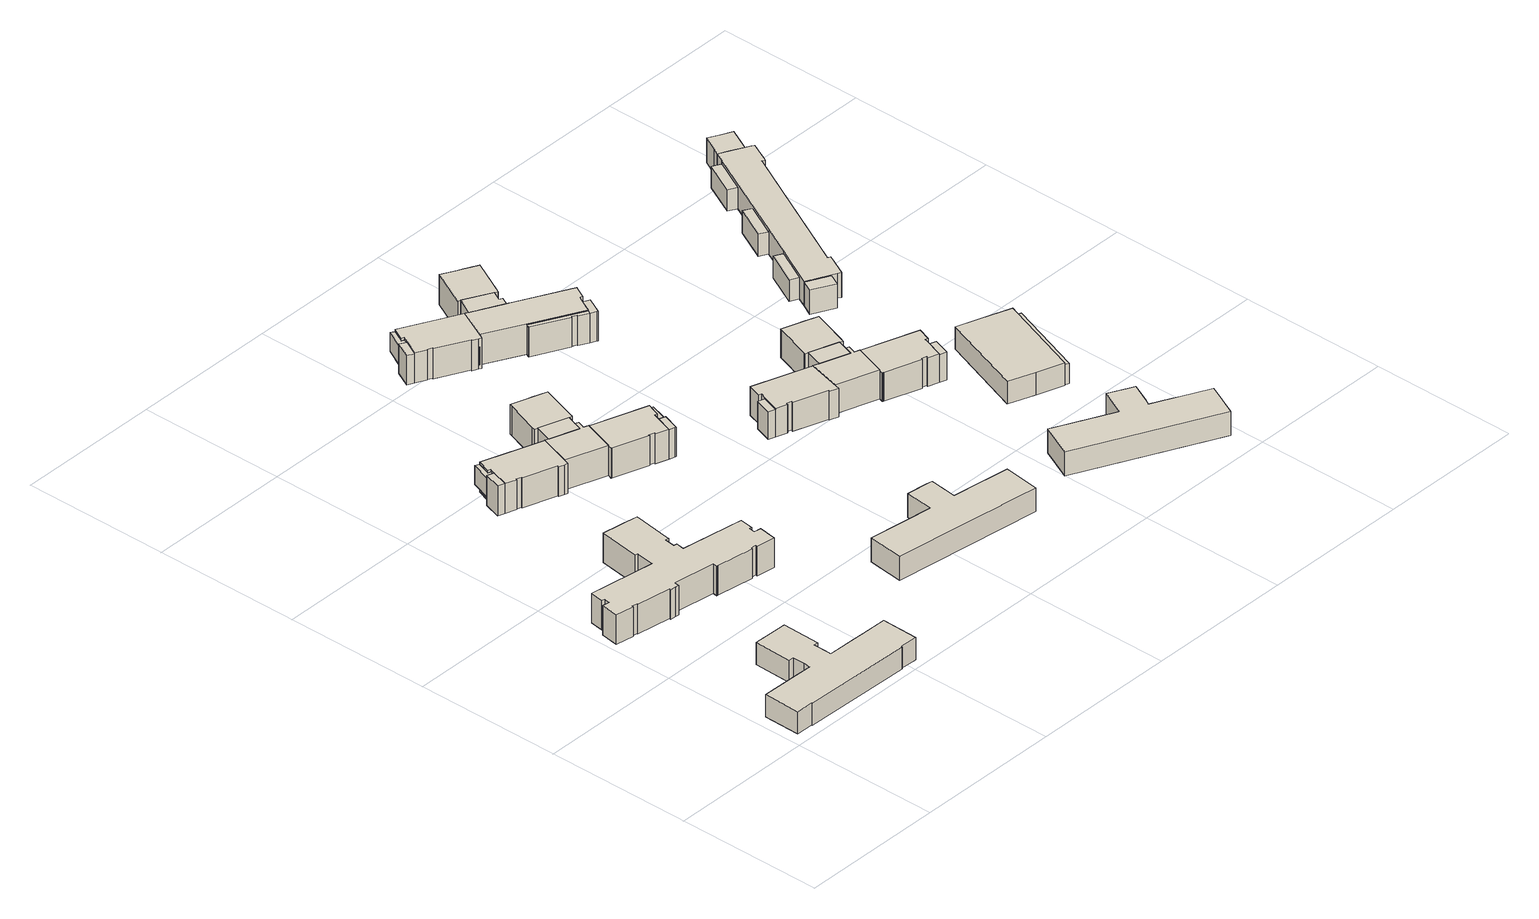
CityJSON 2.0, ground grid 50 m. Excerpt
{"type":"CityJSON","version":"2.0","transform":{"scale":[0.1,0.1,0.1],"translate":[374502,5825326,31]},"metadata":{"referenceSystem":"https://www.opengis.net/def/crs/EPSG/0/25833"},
"CityObjects":{
"building1":{"type":"Building","attributes":{"Gemeindeschluessel":"11000005","BezugspunktDach":"2200","function":"31001_9998","measuredHeight":7.76,"storeysAboveGround":2},"address":[{"country":"Germany","locality":"Berlin","thoroughfareNumber":"27 (25)","thoroughfareName":"Griesingerstraße"}],"geometry":[{"type":"Solid","lod":"1","boundaries":[[[[0,1,2,3,4,5,6,7,8,9,10,11,12,13,14,15,16,17,18,19,20,21,22]],[[23,24,25,26,27,28,29,30,31,32,33,34,35,36,37,38,39,40,41,42,43,44,45]],[[23,45,22,21]],[[24,23,21,20]],[[25,24,20,19]],[[26,25,19,18]],[[27,26,18,17]],[[28,27,17,16]],[[29,28,16,15]],[[30,29,15,14]],[[31,30,14,13]],[[32,31,13,12]],[[33,32,12,11]],[[34,33,11,10]],[[35,34,10,9]],[[36,35,9,8]],[[37,36,8,7]],[[38,37,7,6]],[[39,38,6,5]],[[40,39,5,4]],[[41,40,4,3]],[[42,41,3,2]],[[43,42,2,1]],[[44,43,1,0]],[[45,44,0,22]]]]}]},
"building2":{"type":"Building","attributes":{"Gemeindeschluessel":"11000005","BezugspunktDach":"2200","function":"31001_9998","measuredHeight":10.39,"storeysAboveGround":2},"address":[{"country":"Germany","locality":"Berlin","thoroughfareNumber":"27 (18)","thoroughfareName":"Griesingerstraße"}],"geometry":[{"type":"Solid","lod":"1","boundaries":[[[[46,47,48,49,50,51,52,53,54,55,56,57,58,59,60,61,62,63,64,65,66,67,68,69,70,71,72,73,74,75,76,77,78,79,80,81,82,83,84,85,86,87]],[[88,89,90,91,92,93,94,95,96,97,98,99,100,101,102,103,104,105,106,107,108,109,110,111,112,113,114,115,116,117,118,119,120,121,122,123,124,125,126,127,128,129]],[[88,129,87,86]],[[89,88,86,85]],[[90,89,85,84]],[[91,90,84,83]],[[92,91,83,82]],[[93,92,82,81]],[[94,93,81,80]],[[95,94,80,79]],[[96,95,79,78]],[[97,96,78,77]],[[98,97,77,76]],[[99,98,76,75]],[[100,99,75,74]],[[101,100,74,73]],[[102,101,73,72]],[[103,102,72,71]],[[104,103,71,70]],[[105,104,70,69]],[[106,105,69,68]],[[107,106,68,67]],[[108,107,67,66]],[[109,108,66,65]],[[110,109,65,64]],[[111,110,64,63]],[[112,111,63,62]],[[113,112,62,61]],[[114,113,61,60]],[[115,114,60,59]],[[116,115,59,58]],[[117,116,58,57]],[[118,117,57,56]],[[119,118,56,55]],[[120,119,55,54]],[[121,120,54,53]],[[122,121,53,52]],[[123,122,52,51]],[[124,123,51,50]],[[125,124,50,49]],[[126,125,49,48]],[[127,126,48,47]],[[128,127,47,46]],[[129,128,46,87]]]]}]},
"building3":{"type":"Building","attributes":{"Gemeindeschluessel":"11000005","BezugspunktDach":"2200","function":"51009_1610","measuredHeight":3.27,"storeysAboveGround":0},"address":[{"country":"Germany","locality":"Berlin"}],"geometry":[{"type":"Solid","lod":"1","boundaries":[[[[130,131,132,133]],[[134,135,136,137]],[[134,137,133,132]],[[135,134,132,131]],[[136,135,131,130]],[[137,136,130,133]]]]}]},
"building4":{"type":"Building","attributes":{"Gemeindeschluessel":"11000005","BezugspunktDach":"2200","function":"51009_1610","measuredHeight":6.65,"storeysAboveGround":0},"address":[{"country":"Germany","locality":"Berlin"}],"geometry":[{"type":"Solid","lod":"1","boundaries":[[[[138,139,140,141,142,143,144]],[[145,146,147,148,149,150,151]],[[145,151,144,143]],[[146,145,143,142]],[[147,146,142,141]],[[148,147,141,140]],[[149,148,140,139]],[[150,149,139,138]],[[151,150,138,144]]]]}]},
"building5":{"type":"Building","attributes":{"Gemeindeschluessel":"11000005","function":"31001_9998"},"address":[{"country":"Germany","locality":"Berlin","thoroughfareNumber":"27 (17)","thoroughfareName":"Griesingerstraße"}],"children":["building5-1","building5-2","building5-3","building5-4","building5-5","building5-6","building5-7"]},
"building5-1":{"type":"BuildingPart","attributes":{"BezugspunktDach":"2200","measuredHeight":10.52,"storeysAboveGround":2},"parents":["building5"],"geometry":[{"type":"Solid","lod":"1","boundaries":[[[[152,153,154,155,156,157,158,159,160,161,162,163,164,165,166]],[[167,168,169,170,171,172,173,174,175,176,177,178,179,180,181]],[[168,167,165,164]],[[169,168,164,163]],[[170,169,163,162]],[[171,170,162,161]],[[173,172,160,159]],[[174,173,159,158]],[[175,174,158,157]],[[176,175,157,156]],[[177,176,156,155]],[[178,177,155,154]],[[179,178,154,153]],[[180,179,153,152]],[[181,180,152,166]],[[167,181,166,165]],[[171,161,160,172]]]]}]},
"building5-2":{"type":"BuildingPart","attributes":{"BezugspunktDach":"2200","measuredHeight":10.56,"storeysAboveGround":2},"parents":["building5"],"geometry":[{"type":"Solid","lod":"1","boundaries":[[[[182,183,184,185,186,187,188,189,190,191,192,193,194,195]],[[196,197,198,199,200,201,202,203,204,205,206,207,208,209]],[[196,209,195,194]],[[197,196,194,193]],[[198,197,193,192]],[[199,198,192,191]],[[200,199,191,190]],[[201,200,190,189]],[[202,201,189,188]],[[203,202,188,187]],[[204,203,187,186]],[[205,204,186,185]],[[206,205,185,184]],[[207,206,184,183]],[[209,208,182,195]],[[208,207,183,182]]]]}]},
"building5-3":{"type":"BuildingPart","attributes":{"BezugspunktDach":"2200","measuredHeight":10.6,"storeysAboveGround":2},"parents":["building5"],"geometry":[{"type":"MultiSurface","lod":"1","boundaries":[[[210,211,212,213,214]],[[208,207,215,216,217]],[[208,217,214,213]],[[183,182,208,213,212]],[[215,207,212,211]],[[207,208,182,183]],[[218,216,215,219,211,210]],[[220,217,216,210,214]]]}]},
"building5-4":{"type":"BuildingPart","attributes":{"BezugspunktDach":"2200","measuredHeight":10.53,"storeysAboveGround":2},"parents":["building5"],"geometry":[{"type":"MultiSurface","lod":"1","boundaries":[[[221,222,223,224,225,226,227,228,229,230,231,232,233]],[[234,235,236,237,238,239,240,241,242,243,244,245,246]],[[234,246,233,232]],[[236,235,231,230]],[[237,236,230,229]],[[238,237,229,228]],[[239,238,228,227]],[[240,247,248,249,227,226]],[[241,240,226,225]],[[242,241,225,224]],[[243,242,224,223]],[[244,243,223,222]],[[245,244,222,221]],[[246,245,221,233]],[[234,232,231,235]],[[239,249,248,247,240]]]}]},
"building5-5":{"type":"BuildingPart","attributes":{"BezugspunktDach":"2200","measuredHeight":10.62,"storeysAboveGround":2},"parents":["building5"],"geometry":[{"type":"MultiSurface","lod":"1","boundaries":[[[250,251,252,253,211,210,214,254,255,256]],[[171,257,217,216,215,258,259,235,234,172]],[[161,160,256,255]],[[257,171,255,254]],[[217,257,254,214]],[[214,217,214,210]],[[215,211,210,211]],[[258,215,211,253]],[[259,258,253,252]],[[235,259,252,251]],[[232,231,251,250]],[[172,234,250,256]],[[171,172,160,161]],[[216,217,214,210]],[[216,210,211,215]],[[234,235,231,232]]]}]},
"building5-6":{"type":"BuildingPart","attributes":{"BezugspunktDach":"2200","measuredHeight":10.31,"storeysAboveGround":2},"parents":["building5"],"geometry":[{"type":"MultiSurface","lod":"1","boundaries":[[[260,261,262,248,247]],[[239,263,264,265,240]],[[263,239,248,262]],[[264,263,262,261]],[[265,264,261,260]],[[240,265,260,247]],[[266,240,247,248,239]]]}]},
"building5-7":{"type":"BuildingPart","attributes":{"BezugspunktDach":"2200","measuredHeight":10.52,"storeysAboveGround":2},"parents":["building5"],"geometry":[{"type":"Solid","lod":"1","boundaries":[[[[166,165,267,268]],[[269,167,181,270]],[[269,270,268,267]],[[167,269,267,165]],[[270,181,166,268]],[[167,165,166,181]]]]}]},
"building6":{"type":"Building","attributes":{"Gemeindeschluessel":"11000005","BezugspunktDach":"2200","function":"51009_1610","measuredHeight":3.04,"storeysAboveGround":0},"address":[{"country":"Germany","locality":"Berlin"}],"geometry":[{"type":"Solid","lod":"1","boundaries":[[[[271,272,273,274]],[[275,276,277,278]],[[275,278,274,273]],[[276,275,273,272]],[[277,276,272,271]],[[278,277,271,274]]]]}]},
"building7":{"type":"Building","attributes":{"Gemeindeschluessel":"11000005","BezugspunktDach":"2200","function":"31001_9998","measuredHeight":8.4,"storeysAboveGround":2},"address":[{"country":"Germany","locality":"Berlin","thoroughfareNumber":"27 (19)","thoroughfareName":"Griesingerstraße"}],"geometry":[{"type":"Solid","lod":"1","boundaries":[[[[279,280,281,282,283,284,285,286,287,288,289,290,291]],[[292,293,294,295,296,297,298,299,300,301,302,303,304]],[[292,304,291,290]],[[293,292,290,289]],[[294,293,289,288]],[[295,294,288,287]],[[296,295,287,286]],[[297,296,286,285]],[[298,297,285,284]],[[299,298,284,283]],[[300,299,283,282]],[[301,300,282,281]],[[302,301,281,280]],[[303,302,280,279]],[[304,303,279,291]]]]}]},
"building8":{"type":"Building","attributes":{"Gemeindeschluessel":"11000005","BezugspunktDach":"2200","function":"51009_1610","measuredHeight":9.55,"storeysAboveGround":0},"address":[{"country":"Germany","locality":"Berlin"}],"geometry":[{"type":"Solid","lod":"1","boundaries":[[[[305,306,307,308,309,310,311,312]],[[313,314,315,316,317,318,319,320]],[[313,320,312,311]],[[314,313,311,310]],[[315,314,310,309]],[[316,315,309,308]],[[317,316,308,307]],[[318,317,307,306]],[[319,318,306,305]],[[320,319,305,312]]]]}]},
"building9":{"type":"Building","attributes":{"Gemeindeschluessel":"11000005","BezugspunktDach":"2200","function":"51009_1610","measuredHeight":6.67,"storeysAboveGround":0},"address":[{"country":"Germany","locality":"Berlin"}],"geometry":[{"type":"Solid","lod":"1","boundaries":[[[[321,322,323,324,325,326,327]],[[328,329,330,331,332,333,334]],[[328,334,327,326]],[[329,328,326,325]],[[330,329,325,324]],[[331,330,324,323]],[[332,331,323,322]],[[333,332,322,321]],[[334,333,321,327]]]]}]},
"building10":{"type":"Building","attributes":{"Gemeindeschluessel":"11000005","function":"31001_9998"},"address":[{"country":"Germany","locality":"Berlin","thoroughfareNumber":"27 (16)","thoroughfareName":"Griesingerstraße"}],"children":["building10-1","building10-2","building10-3","building10-4","building10-5","building10-6","building10-7"]},
"building10-1":{"type":"BuildingPart","attributes":{"BezugspunktDach":"2200","measuredHeight":10.79,"storeysAboveGround":2},"parents":["building10"],"geometry":[{"type":"MultiSurface","lod":"1","boundaries":[[[335,336,337,338,339,340,341,342,343,344,345,346,347,348,349,350,351,352]],[[353,354,355,356,357,358,359,360,361,362,363,364,365,366,367,368,369,370]],[[355,354,350,354,355,349]],[[356,355,349,348]],[[357,356,348,347]],[[359,358,346,345]],[[360,359,345,344]],[[361,360,344,343]],[[362,361,343,342]],[[363,362,342,341]],[[364,363,341,340]],[[365,364,340,339]],[[366,365,339,338]],[[371,372,366,338,337]],[[373,371,337,336]],[[374,373,336,335]],[[370,369,335,352]],[[353,370,375,352,351]],[[354,376,353,351,350]],[[358,357,347,346,377]],[[367,366,372,371]],[[368,378,367,371,373]],[[379,369,368,373,374]]]}]},
"building10-2":{"type":"BuildingPart","attributes":{"BezugspunktDach":"2200","measuredHeight":10.61,"storeysAboveGround":2},"parents":["building10"],"geometry":[{"type":"MultiSurface","lod":"1","boundaries":[[[380,381,382,383,384,385,386,387,352,349,388,389,390,391,392]],[[393,394,395,396,355,370,397,398,399,400,401,402,403,404,405]],[[406,407,405,392,391]],[[394,393,391,390]],[[395,394,390,389]],[[396,395,389,388]],[[355,396,388,349]],[[370,352,351,350,349,352]],[[397,370,352,387]],[[398,397,387,386]],[[399,398,386,385]],[[400,399,385,384]],[[401,400,384,383]],[[402,401,383,382]],[[403,402,382,381]],[[404,403,381,380]],[[405,404,380,392]],[[393,405,407,406]],[[353,351,352,370]],[[353,408,354,350,351]],[[354,355,349,350]]]}]},
"building10-3":{"type":"BuildingPart","attributes":{"BezugspunktDach":"2200","measuredHeight":10.38,"storeysAboveGround":2},"parents":["building10"],"geometry":[{"type":"Solid","lod":"1","boundaries":[[[[409,410,411,412,413,414,373,374,415]],[[369,368,416,417,418,419,420,421,422]],[[369,422,415,374]],[[417,416,414,413]],[[418,417,413,412]],[[419,418,412,411]],[[420,419,411,410]],[[421,420,410,409]],[[422,421,409,415]],[[373,368,369,374]],[[416,368,373,414]]]]}]},
"building10-4":{"type":"BuildingPart","attributes":{"BezugspunktDach":"2200","measuredHeight":10.36,"storeysAboveGround":2},"parents":["building10"],"geometry":[{"type":"MultiSurface","lod":"1","boundaries":[[[407,406,423,424]],[[425,393,405,426]],[[425,426,424,423]],[[393,425,423,406]],[[426,405,407,424]],[[405,427,393,406,407]]]}]},
"building10-5":{"type":"BuildingPart","attributes":{"BezugspunktDach":"2200","measuredHeight":10.44,"storeysAboveGround":2},"parents":["building10"],"geometry":[{"type":"MultiSurface","lod":"1","boundaries":[[[428,429,430,372,414]],[[366,431,432,433,416]],[[414,373,414,416]],[[431,366,372,430]],[[432,431,430,429]],[[433,432,429,428]],[[416,433,428,414]],[[367,371,372,366]],[[368,373,371,367]],[[416,414,373,368]]]}]},
"building10-6":{"type":"BuildingPart","attributes":{"BezugspunktDach":"2200","measuredHeight":10.78,"storeysAboveGround":2},"parents":["building10"],"geometry":[{"type":"MultiSurface","lod":"1","boundaries":[[[434,435,436,437,438,439]],[[440,441,442,443,358,357]],[[440,357,439,438]],[[444,445,438,437]],[[442,441,437,436]],[[443,442,436,435]],[[358,443,435,434]],[[347,346,434,439]],[[446,441,440,445,444]],[[357,358,447,346,347]]]}]},
"building10-7":{"type":"BuildingPart","attributes":{"BezugspunktDach":"2200","measuredHeight":10.67,"storeysAboveGround":2},"parents":["building10"],"geometry":[{"type":"Solid","lod":"1","boundaries":[[[[445,444,448,449,450,451,452,453,454,455]],[[456,457,458,459,460,461,462,441,440,463]],[[456,463,455,454]],[[457,456,454,453]],[[458,457,453,452]],[[459,458,452,451]],[[460,459,451,450]],[[461,460,450,449]],[[462,461,449,448]],[[441,462,448,444]],[[463,440,445,455]],[[441,444,445,440]]]]}]},
"building11":{"type":"Building","attributes":{"Gemeindeschluessel":"11000005","BezugspunktDach":"2200","function":"51009_1610","measuredHeight":3.38,"storeysAboveGround":0},"address":[{"country":"Germany","locality":"Berlin"}],"geometry":[{"type":"Solid","lod":"1","boundaries":[[[[464,465,466,467]],[[468,469,470,471]],[[468,471,467,466]],[[469,468,466,465]],[[470,469,465,464]],[[471,470,464,467]]]]}]},
"building12":{"type":"Building","attributes":{"Gemeindeschluessel":"11000005","function":"31001_9998"},"address":[{"country":"Germany","locality":"Berlin","thoroughfareNumber":"27 (15)","thoroughfareName":"Griesingerstraße"}],"children":["building12-1","building12-2","building12-3","building12-4","building12-5","building12-6","building12-7"]},
"building12-1":{"type":"BuildingPart","attributes":{"BezugspunktDach":"2200","measuredHeight":10.11,"storeysAboveGround":2},"parents":["building12"],"geometry":[{"type":"MultiSurface","lod":"1","boundaries":[[[472,473,474,475,476,477,478,479,480,481,482,483,484,485,486]],[[487,488,489,490,491,492,493,494,495,496,497,498,499,500,501]],[[502,503,486,485]],[[488,487,485,484]],[[489,488,484,483]],[[490,489,483,482]],[[491,490,482,481]],[[492,491,481,480]],[[494,493,479,478]],[[495,494,478,477]],[[496,495,477,476]],[[497,496,476,475]],[[498,497,475,474]],[[499,498,474,473]],[[500,499,473,472]],[[501,500,472,486]],[[487,501,503,502]],[[492,480,479,493]]]}]},
"building12-2":{"type":"BuildingPart","attributes":{"BezugspunktDach":"2200","measuredHeight":10.17,"storeysAboveGround":2},"parents":["building12"],"geometry":[{"type":"Solid","lod":"1","boundaries":[[[[504,505,506,507,508,509,510,511,512,513,514,515,516]],[[517,518,519,520,521,522,523,524,525,526,527,528,529]],[[517,529,516,515]],[[518,517,515,514]],[[519,518,514,513]],[[520,519,513,512]],[[521,520,512,511]],[[522,521,511,510]],[[523,522,510,509]],[[524,523,509,508]],[[525,524,508,507]],[[526,525,507,506]],[[527,526,506,505]],[[529,528,504,516]],[[528,527,505,504]]]]}]},
"building12-3":{"type":"BuildingPart","attributes":{"BezugspunktDach":"2200","measuredHeight":10.21,"storeysAboveGround":2},"parents":["building12"],"geometry":[{"type":"MultiSurface","lod":"1","boundaries":[[[530,531,532,533,534]],[[528,527,535,536,537]],[[528,537,534,533]],[[505,504,533,532]],[[535,527,532,531]],[[527,538,528,504,505]],[[536,535,531,530]],[[537,536,530,534]]]}]},
"building12-4":{"type":"BuildingPart","attributes":{"BezugspunktDach":"2200","measuredHeight":10.14,"storeysAboveGround":2},"parents":["building12"],"geometry":[{"type":"MultiSurface","lod":"1","boundaries":[[[539,540,541,542,543,544,545,546,547,548,549,550,551,552,553]],[[554,555,556,557,558,559,560,561,562,563,564,565,566,567,568]],[[554,568,553,552]],[[556,555,551,550]],[[557,556,550,549]],[[558,557,549,548]],[[559,558,548,547]],[[560,559,547,546]],[[569,570,546,545]],[[562,561,545,544]],[[563,562,544,543]],[[564,563,543,542]],[[565,564,542,541]],[[566,565,541,540]],[[567,566,540,539]],[[568,567,539,553]],[[552,551,555,554]],[[561,560,570,569]]]}]},
"building12-5":{"type":"BuildingPart","attributes":{"BezugspunktDach":"2200","measuredHeight":9.77,"storeysAboveGround":2},"parents":["building12"],"geometry":[{"type":"Solid","lod":"1","boundaries":[[[[503,502,571,572]],[[573,487,501,574]],[[573,574,572,571]],[[487,573,571,502]],[[574,501,503,572]],[[487,502,503,501]]]]}]},
"building12-6":{"type":"BuildingPart","attributes":{"BezugspunktDach":"2200","measuredHeight":9.89,"storeysAboveGround":2},"parents":["building12"],"geometry":[{"type":"MultiSurface","lod":"1","boundaries":[[[575,576,570,569]],[[560,577,578,561]],[[577,560,570,576]],[[578,577,576,575]],[[561,578,575,569]],[[579,560,561,569,570]]]}]},
"building12-7":{"type":"BuildingPart","attributes":{"BezugspunktDach":"2200","measuredHeight":10.21,"storeysAboveGround":2},"parents":["building12"],"geometry":[{"type":"MultiSurface","lod":"1","boundaries":[[[580,581,582,583,531,530,534,584,585,586]],[[492,587,537,536,535,588,589,555,554,493]],[[492,493,586,585],[492,480,479,493]],[[587,492,585,584]],[[537,587,584,534]],[[588,535,531,583]],[[589,588,583,582]],[[555,589,582,581]],[[554,552,551,581,580]],[[493,554,580,586]],[[480,492,493,479]],[[536,537,534,530]],[[536,530,531,535]],[[555,551,552,554]]]}]},
"building13":{"type":"Building","attributes":{"Gemeindeschluessel":"11000005","BezugspunktDach":"2200","function":"31001_9998","measuredHeight":8.34,"storeysAboveGround":2},"address":[{"country":"Germany","locality":"Berlin","thoroughfareNumber":"27 (20)","thoroughfareName":"Griesingerstraße"}],"geometry":[{"type":"Solid","lod":"1","boundaries":[[[[590,591,592,593,594,595,596,597,598,599,600,601,602]],[[603,604,605,606,607,608,609,610,611,612,613,614,615]],[[603,615,602,601]],[[604,603,601,600]],[[605,604,600,599]],[[606,605,599,598]],[[607,606,598,597]],[[608,607,597,596]],[[609,608,596,595]],[[610,609,595,594]],[[611,610,594,593]],[[612,611,593,592]],[[613,612,592,591]],[[614,613,591,590]],[[615,614,590,602]]]]}]},
"building14":{"type":"Building","attributes":{"Gemeindeschluessel":"11000005","BezugspunktDach":"2200","function":"51009_1610","measuredHeight":3.01,"storeysAboveGround":0},"address":[{"country":"Germany","locality":"Berlin"}],"geometry":[{"type":"Solid","lod":"1","boundaries":[[[[616,617,618,619]],[[620,621,622,623]],[[620,623,619,618]],[[621,620,618,617]],[[622,621,617,616]],[[623,622,616,619]]]]}]},
"building15":{"type":"Building","attributes":{"Gemeindeschluessel":"11000005","function":"31001_9998"},"address":[{"country":"Germany","locality":"Berlin","thoroughfareNumber":"27 (40)","thoroughfareName":"Griesingerstraße"}],"children":["building15-1","building15-2"]},
"building15-1":{"type":"BuildingPart","attributes":{"BezugspunktDach":"2200","measuredHeight":8.77,"storeysAboveGround":1},"parents":["building15"],"geometry":[{"type":"MultiSurface","lod":"1","boundaries":[[[624,625,626,627,628,629,630,631,632]],[[633,634,635,636,637,638,639,640,641]],[[633,641,632,631]],[[634,633,631,630]],[[635,634,630,629]],[[636,635,629,628]],[[637,636,628,627]],[[642,643,627,626]],[[639,638,626,625]],[[640,639,625,624]],[[641,640,624,632]],[[638,637,643,642]]]}]},
"building15-2":{"type":"BuildingPart","attributes":{"BezugspunktDach":"2200","measuredHeight":7.09,"storeysAboveGround":1},"parents":["building15"],"geometry":[{"type":"MultiSurface","lod":"1","boundaries":[[[644,645,643,642]],[[637,646,647,638]],[[646,637,643,645]],[[647,646,645,644]],[[638,647,644,642]],[[648,638,649,642,643,637]]]}]},
"building16":{"type":"Building","attributes":{"Gemeindeschluessel":"11000005","function":"31001_9998"},"address":[{"country":"Germany","locality":"Berlin","thoroughfareNumber":"27 (41)","thoroughfareName":"Griesingerstraße"}],"children":["building16-1","building16-2","building16-3","building16-4","building16-5","building16-6"]},
"building16-1":{"type":"BuildingPart","attributes":{"BezugspunktDach":"2200","measuredHeight":9.33,"storeysAboveGround":2},"parents":["building16"],"geometry":[{"type":"MultiSurface","lod":"1","boundaries":[[[650,651,652,653,654,655,656,657,658,659,660,661,662,663,664,665,666,667,668]],[[669,670,671,672,673,674,675,676,677,678,679,680,681,682,683,684,685,686,687]],[[688,689,690,691,687,668,667]],[[670,669,667,666]],[[692,693,694,671,695,696,697,698,699,670,666,665]],[[672,671,665,664]],[[673,672,664,663]],[[673,700,674]],[[675,674,662,661]],[[676,675,661,660]],[[677,676,660,659]],[[678,677,659,658]],[[679,678,658,657]],[[680,679,657,656]],[[681,680,656,655]],[[682,681,655,654]],[[683,682,654,653]],[[684,683,653,652]],[[685,684,652,651]],[[686,685,651,650]],[[701,702,650,668]],[[669,703,691,690,689,688]],[[699,698,697,696,695]],[[671,694,693,692]],[[674,700,704,662]],[[663,704,700,673]],[[687,686,705,702,701]]]}]},
"building16-2":{"type":"BuildingPart","attributes":{"BezugspunktDach":"2200","measuredHeight":9.71,"storeysAboveGround":2},"parents":["building16"],"geometry":[{"type":"MultiSurface","lod":"1","boundaries":[[[704,662,706,707,708,709,710,711,663]],[[712,713,714,715,716,717,674,700,673]],[[712,673,663,711]],[[713,712,711,710]],[[714,713,710,709]],[[715,714,709,708]],[[716,715,708,707]],[[717,716,707,706]],[[674,717,706,662]],[[662,674,662,704]],[[718,663,704,700,704,663]],[[700,674,662,704]],[[673,719,700,704,663,718]]]}]},
"building16-3":{"type":"BuildingPart","attributes":{"BezugspunktDach":"2200","measuredHeight":8.49,"storeysAboveGround":2},"parents":["building16"],"geometry":[{"type":"Solid","lod":"1","boundaries":[[[[697,696,720,721]],[[722,695,698,723]],[[722,723,721,720]],[[695,722,720,696]],[[723,698,697,721]],[[698,695,696,697]]]]}]},
"building16-4":{"type":"BuildingPart","attributes":{"BezugspunktDach":"2200","measuredHeight":8.54,"storeysAboveGround":2},"parents":["building16"],"geometry":[{"type":"Solid","lod":"1","boundaries":[[[[693,692,724,725]],[[726,671,694,727]],[[726,727,725,724]],[[671,726,724,692]],[[727,694,693,725]],[[694,671,692,693]]]]}]},
"building16-5":{"type":"BuildingPart","attributes":{"BezugspunktDach":"2200","measuredHeight":8.56,"storeysAboveGround":2},"parents":["building16"],"geometry":[{"type":"Solid","lod":"1","boundaries":[[[[690,689,728,729]],[[730,669,691,731]],[[730,731,729,728]],[[669,730,728,689]],[[731,691,690,729]],[[691,669,689,690]]]]}]},
"building16-6":{"type":"BuildingPart","attributes":{"BezugspunktDach":"2200","measuredHeight":8.55,"storeysAboveGround":2},"parents":["building16"],"geometry":[{"type":"Solid","lod":"1","boundaries":[[[[732,702,701,733]],[[687,686,734,735]],[[687,735,733,701]],[[734,686,702,732]],[[735,734,732,733]],[[686,687,701,702]]]]}]}
},
"vertices":[
[65,10,112],[65,7,112],[444,0,112],[444,3,112],[504,1,112],[507,126,112],[420,127,112],[383,128,112],[283,130,112],[283,153,112],[284,176,112],[284,194,112],[299,194,112],[302,324,112],[261,325,112],[183,327,112],[180,197,112],[196,196,112],[196,155,112],[195,132,112],[146,133,112],[8,136,112],[6,11,112],[8,136,34],[146,133,34],[195,132,34],[196,155,34],[196,196,34],[180,197,34],[183,327,34],[261,325,34],[302,324,34],[299,194,34],[284,194,34],[284,176,34],[283,153,34],[283,130,34],[383,128,34],[420,127,34],[507,126,34],[504,1,34],[444,3,34],[444,0,34],[65,7,34],[65,10,34],[6,11,34],
[80,706,113],[81,710,113],[99,707,113],[98,704,113],[215,686,113],[214,682,113],[234,679,113],[245,678,113],[247,696,113],[391,675,113],[389,660,113],[392,660,113],[395,660,113],[521,641,113],[522,647,113],[539,644,113],[539,638,113],[602,629,113],[611,689,113],[587,693,113],[590,713,113],[598,712,113],[605,758,113],[390,790,113],[395,818,113],[383,820,113],[388,855,113],[400,853,113],[401,862,113],[420,993,113],[368,1001,113],[352,1003,113],[296,1012,113],[276,872,113],[285,870,113],[276,807,113],[51,840,113],[44,794,113],[54,792,113],[51,772,113],[27,776,113],[18,716,113],[27,776,9],[51,772,9],[54,792,9],[44,794,9],[51,840,9],[276,807,9],[285,870,9],[276,872,9],[296,1012,9],[352,1003,9],[368,1001,9],[420,993,9],[401,862,9],[400,853,9],[388,855,9],[383,820,9],[395,818,9],[390,790,9],[605,758,9],[598,712,9],[590,713,9],[587,693,9],[611,689,9],[602,629,9],[539,638,9],[539,644,9],[522,647,9],[521,641,9],[395,660,9],[392,660,9],[389,660,9],[391,675,9],[247,696,9],[245,678,9],[234,679,9],[214,682,9],[215,686,9],[98,704,9],[99,707,9],[81,710,9],[80,706,9],[18,716,9],
[368,1001,65],[372,1028,65],[354,1030,65],[352,1003,65],[354,1030,33],[372,1028,33],[368,1001,33],[352,1003,33],
[314,1445,101],[320,1464,101],[311,1467,101],[326,1512,101],[327,1514,101],[313,1519,101],[290,1453,101],[313,1519,35],[327,1514,35],[326,1512,35],[311,1467,35],[320,1464,35],[314,1445,35],[290,1453,35],
[331,1375,110],[332,1378,110],[349,1372,110],[348,1369,110],[460,1331,110],[459,1327,110],[478,1321,110],[488,1318,110],[494,1336,110],[530,1443,110],[326,1512,110],[311,1467,110],[320,1464,110],[314,1445,110],[295,1387,110],[314,1445,5],[320,1464,5],[311,1467,5],[326,1512,5],[530,1443,5],[494,1336,5],[488,1318,5],[478,1321,5],[459,1327,5],[460,1331,5],[348,1369,5],[349,1372,5],[332,1378,5],[331,1375,5],[295,1387,5],
[562,1499,109],[660,1466,109],[660,1467,109],[671,1463,109],[673,1468,109],[675,1474,109],[712,1585,109],[716,1597,109],[666,1614,109],[650,1619,109],[598,1637,109],[594,1625,109],[556,1514,109],[552,1502,109],[556,1514,5],[594,1625,5],[598,1637,5],[650,1619,5],[666,1614,5],[716,1597,5],[712,1585,5],[675,1474,5],[673,1468,5],[671,1463,5],[660,1467,5],[660,1466,5],[562,1499,5],[552,1502,5],
[639,1406,111],[648,1433,111],[660,1466,111],[562,1499,111],[542,1439,111],[648,1433,5],[639,1406,5],[542,1439,5],[639,1406,58],[648,1433,85],[542,1439,12],
[629,1274,110],[747,1234,110],[748,1238,110],[766,1232,110],[764,1228,110],[806,1214,110],[826,1272,110],[832,1291,110],[841,1288,110],[857,1333,110],[667,1397,110],[631,1289,110],[626,1275,110],[631,1289,5],[667,1397,5],[857,1333,5],[841,1288,5],[832,1291,5],[826,1272,5],[806,1214,5],[764,1228,5],[766,1232,5],[748,1238,5],[747,1234,5],[629,1274,5],[626,1275,5],[806,1214,108],[826,1272,108],[826,1272,31],
[631,1289,111],[667,1397,111],[651,1403,111],[660,1429,111],[533,1442,111],[530,1443,111],[494,1336,111],[533,1442,5],[660,1429,5],[651,1403,5],
[827,1207,108],[830,1206,108],[849,1264,108],[849,1264,5],[830,1206,5],[827,1207,5],[823,1263,5],
[290,1453,110],[271,1395,110],[290,1453,5],[271,1395,5],
[666,1614,61],[675,1641,61],[659,1647,61],[650,1619,61],[659,1647,31],[675,1641,31],[666,1614,31],[650,1619,31],
[1292,240,106],[1307,362,106],[1206,376,106],[1184,379,106],[1108,389,106],[1109,398,106],[1111,416,106],[1119,483,106],[1098,486,106],[1028,495,106],[1016,399,106],[794,428,106],[779,306,106],[794,428,22],[1016,399,22],[1028,495,22],[1098,486,22],[1119,483,22],[1111,416,22],[1109,398,22],[1108,389,22],[1184,379,22],[1206,376,22],[1307,362,22],[1292,240,22],[779,306,22],
[849,1264,99],[856,1283,99],[872,1331,99],[858,1336,99],[857,1333,99],[841,1288,99],[832,1291,99],[826,1272,99],[832,1291,3],[841,1288,3],[857,1333,3],[858,1336,3],[872,1331,3],[856,1283,3],[849,1264,3],[826,1272,3],
[635,2064,100],[644,2082,100],[635,2086,100],[657,2129,100],[658,2130,100],[645,2138,100],[613,2076,100],[645,2138,34],[658,2130,34],[657,2129,34],[635,2086,34],[644,2082,34],[635,2064,34],[613,2076,34],
[926,1864,109],[1095,1778,109],[1103,1795,109],[1116,1820,109],[1126,1838,109],[1134,1834,109],[1136,1837,109],[1147,1859,109],[1156,1876,109],[972,1970,109],[970,1971,109],[962,1974,109],[859,2026,109],[851,2031,109],[849,2032,109],[840,2015,109],[806,1947,109],[798,1930,109],[806,1947,3],[840,2015,3],[849,2032,3],[851,2031,3],[859,2026,3],[962,1974,3],[970,1971,3],[972,1970,3],[1156,1876,3],[1147,1859,3],[1136,1837,3],[1134,1834,3],[1126,1838,3],[1116,1820,3],[1103,1795,3],[1095,1778,3],[926,1864,3],[798,1930,3],[1103,1795,107],[1116,1820,107],[1095,1778,107],[926,1864,107],[798,1930,56],[817,1968,3],[962,1974,64],[1102,1793,3],[926,1864,28],
[642,1992,109],[644,1995,109],[659,1987,109],[658,1984,109],[763,1930,109],[761,1927,109],[780,1918,109],[789,1914,109],[657,2129,109],[635,2086,109],[644,2082,109],[635,2064,109],[607,2010,109],[635,2064,3],[644,2082,3],[635,2086,3],[657,2129,3],[789,1914,3],[780,1918,3],[761,1927,3],[763,1930,3],[658,1984,3],[659,1987,3],[644,1995,3],[642,1992,3],[607,2010,3],[635,2064,106],[607,2010,106],[815,1965,3],
[922,1850,107],[1039,1791,107],[1041,1794,107],[1057,1786,107],[1055,1783,107],[1088,1766,107],[920,1851,107],[1088,1766,3],[1055,1783,3],[1057,1786,3],[1041,1794,3],[1039,1791,3],[922,1850,3],[920,1851,3],
[613,2076,106],[585,2021,106],[613,2076,3],[585,2021,3],[608,2012,3],
[1109,1755,107],[1111,1754,107],[1139,1809,107],[1139,1809,3],[1111,1754,3],[1109,1755,3],
[962,1974,110],[975,1999,110],[964,2004,110],[980,2036,110],[888,2083,110],[859,2026,110],[888,2083,3],[980,2036,3],[964,2004,3],[975,1999,3],[980,2036,109],[888,2083,109],[980,2036,16],[962,1974,42],
[991,2031,109],[993,2035,109],[995,2038,109],[1055,2157,109],[1008,2181,109],[993,2188,109],[943,2214,109],[879,2087,109],[943,2214,3],[993,2188,3],[1008,2181,3],[1055,2157,3],[995,2038,3],[993,2035,3],[991,2031,3],[879,2087,3],
[1008,2181,62],[1021,2207,62],[1006,2214,62],[993,2188,62],[1006,2214,28],[1021,2207,28],[1008,2181,28],[993,2188,28],
[1122,1039,112],[1124,1045,112],[1141,1040,112],[1139,1034,112],[1251,996,112],[1250,992,112],[1279,982,112],[1283,1000,112],[1312,1111,112],[1117,1177,112],[1116,1174,112],[1102,1132,112],[1111,1129,112],[1104,1110,112],[1085,1052,112],[1104,1110,11],[1111,1129,11],[1102,1132,11],[1116,1174,11],[1117,1177,11],[1312,1111,11],[1283,1000,11],[1279,982,11],[1250,992,11],[1251,996,11],[1139,1034,11],[1141,1040,11],[1124,1045,11],[1122,1039,11],[1085,1052,11],[1104,1110,108],[1085,1052,108],
[1352,1164,111],[1450,1131,111],[1462,1127,111],[1464,1133,111],[1465,1136,111],[1506,1256,111],[1507,1261,111],[1458,1278,111],[1441,1284,111],[1389,1301,111],[1387,1296,111],[1345,1173,111],[1343,1167,111],[1345,1173,11],[1387,1296,11],[1389,1301,11],[1441,1284,11],[1458,1278,11],[1507,1261,11],[1506,1256,11],[1465,1136,11],[1464,1133,11],[1462,1127,11],[1450,1131,11],[1352,1164,11],[1343,1167,11],
[1430,1071,113],[1439,1098,113],[1450,1131,113],[1352,1164,113],[1332,1104,113],[1439,1098,11],[1430,1071,11],[1332,1104,11],[1446,1133,11],
[1421,938,112],[1424,937,112],[1544,897,112],[1546,902,112],[1563,897,112],[1561,891,112],[1597,879,112],[1617,937,112],[1623,956,112],[1632,953,112],[1633,956,112],[1648,998,112],[1459,1061,112],[1423,953,112],[1419,939,112],[1423,953,11],[1459,1061,11],[1648,998,11],[1633,956,11],[1632,953,11],[1623,956,11],[1617,937,11],[1597,879,11],[1561,891,11],[1563,897,11],[1546,902,11],[1544,897,11],[1424,937,11],[1421,938,11],[1419,939,11],[1597,879,109],[1617,937,109],
[1081,1117,108],[1062,1060,108],[1081,1117,11],[1062,1060,11],
[1621,871,109],[1640,929,109],[1640,929,11],[1621,871,11],[1617,937,40],
[1423,953,113],[1459,1061,113],[1441,1067,113],[1451,1094,113],[1323,1107,113],[1312,1111,113],[1283,1000,113],[1323,1107,11],[1451,1094,11],[1441,1067,11],
[1941,69,109],[1995,181,109],[1902,226,109],[1881,236,109],[1812,269,109],[1816,277,109],[1824,293,109],[1853,354,109],[1836,362,109],[1771,395,109],[1729,307,109],[1529,404,109],[1476,292,109],[1529,404,25],[1729,307,25],[1771,395,25],[1836,362,25],[1853,354,25],[1824,293,25],[1816,277,25],[1812,269,25],[1881,236,25],[1902,226,25],[1995,181,25],[1941,69,25],[1476,292,25],
[1458,1278,62],[1467,1306,62],[1451,1311,62],[1441,1284,62],[1451,1311,32],[1467,1306,32],[1458,1278,32],[1441,1284,32],
[1746,641,80],[1835,610,80],[1837,613,80],[1932,879,80],[1931,879,80],[1939,901,80],[1850,933,80],[1761,964,80],[1657,673,80],[1761,964,1],[1850,933,1],[1939,901,1],[1931,879,1],[1932,879,1],[1837,613,1],[1835,610,1],[1746,641,1],[1657,673,1],[1837,613,72],[1932,879,72],
[1851,607,72],[1946,874,72],[1946,874,1],[1851,607,1],[1890,763,1],[1837,613,39],
[1687,1372,109],[1705,1363,109],[1715,1358,109],[1747,1421,109],[1752,1432,109],[1743,1437,109],[1975,1893,109],[1984,1889,109],[1989,1897,109],[2000,1920,109],[2020,1961,109],[2011,1966,109],[1993,1975,109],[1917,2013,109],[1902,1981,109],[1901,1981,109],[1734,1652,109],[1685,1553,109],[1612,1409,109],[1685,1553,22],[1734,1652,22],[1901,1981,22],[1902,1981,22],[1917,2013,22],[1993,1975,22],[2011,1966,22],[2020,1961,22],[2000,1920,22],[1989,1897,22],[1984,1889,22],[1975,1893,22],[1743,1437,22],[1752,1432,22],[1747,1421,22],[1715,1358,22],[1705,1363,22],[1687,1372,22],[1612,1409,22],[1685,1553,32],[1685,1553,99],[1628,1442,99],[1628,1442,22],[1901,1981,97],[1845,1870,97],[1845,1870,22],[1793,1767,22],[1793,1767,100],[1736,1655,100],[1736,1655,22],[1763,1707,22],[1955,1994,22],[1612,1409,107],[1687,1372,107],[1648,1481,22],[1955,1994,109],[1687,1372,64],
[1997,1983,109],[2004,1997,109],[2031,2051,109],[1993,2069,109],[1956,2088,109],[1929,2035,109],[1929,2035,22],[1956,2088,22],[1993,2069,22],[2031,2051,22],[2004,1997,22],[1997,1983,22],[1917,2013,84],[1922,2010,22],
[1764,1782,100],[1708,1670,100],[1764,1782,22],[1708,1670,22],
[1872,1996,97],[1816,1885,97],[1872,1996,22],[1816,1885,22],
[1656,1568,99],[1599,1456,99],[1656,1568,22],[1599,1456,22],
[1667,1332,107],[1592,1370,107],[1667,1332,22],[1592,1370,22]
]}
